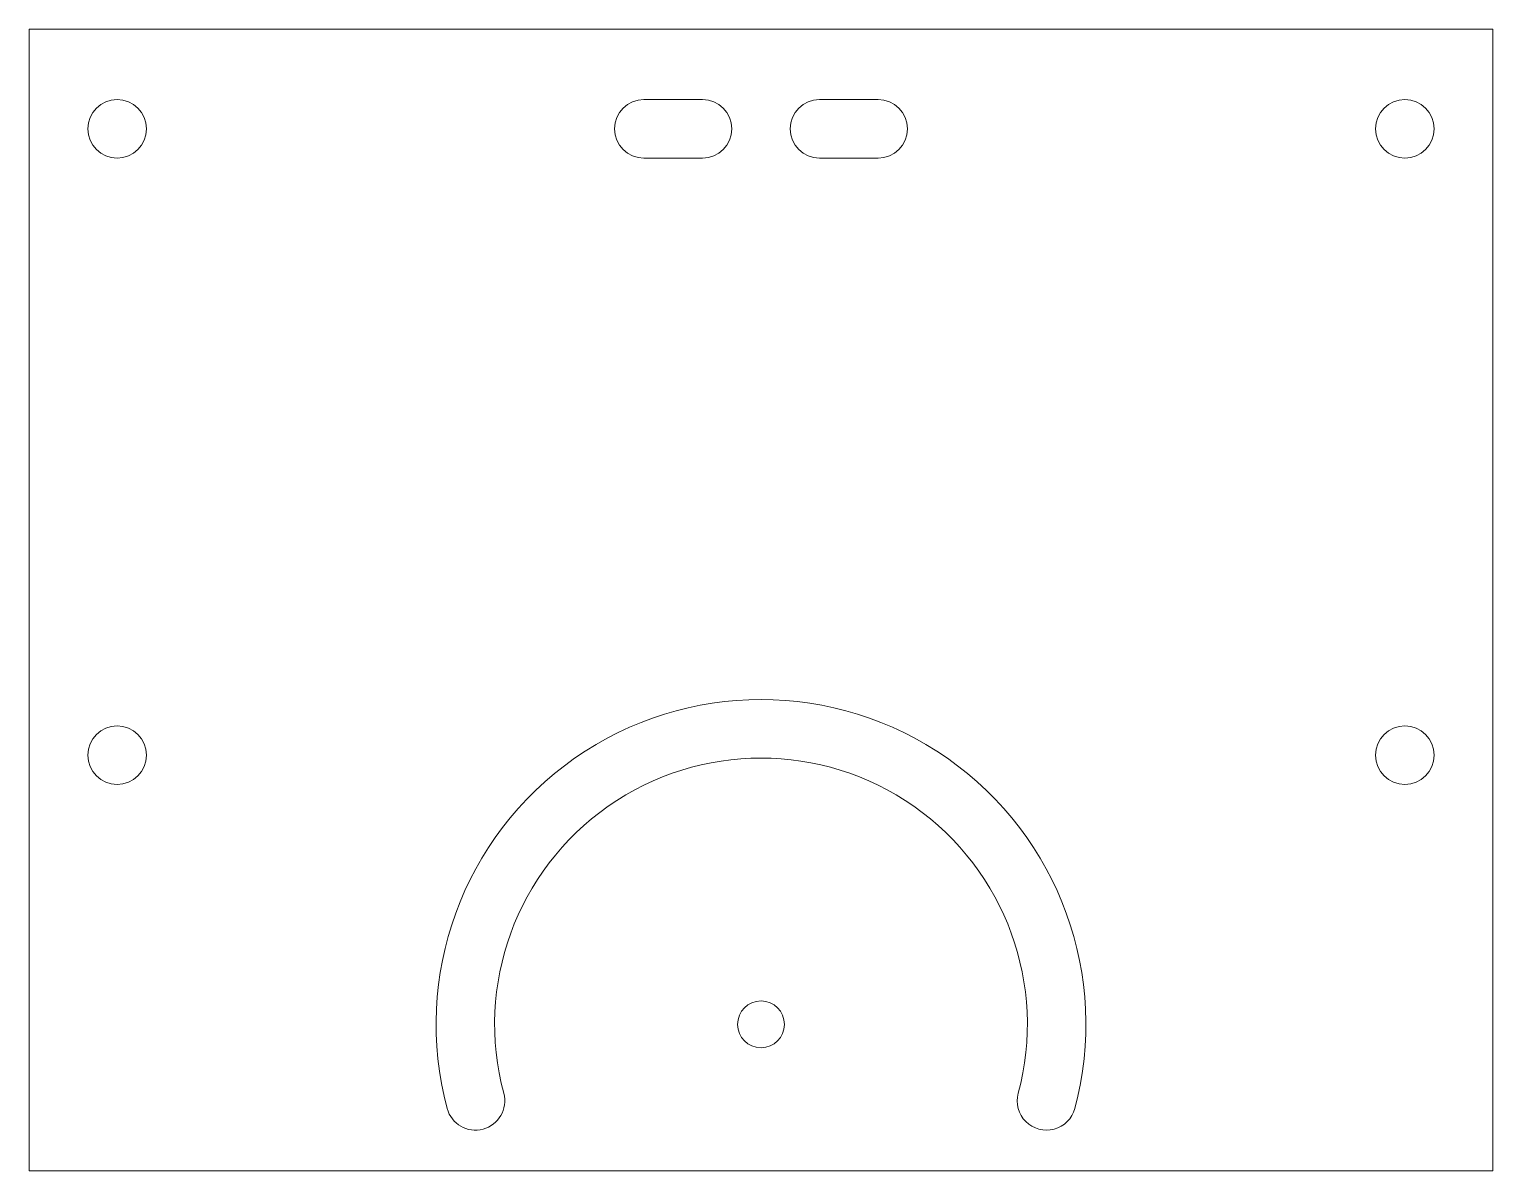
# Model space of a CAD drawing. Header units: millimetres. Extents: x -110 to 140, y -95 to 100.
import ezdxf

# ---------------------------------------------------------------- set-up
doc = ezdxf.new("R2010")
doc.units = ezdxf.units.MM

msp = doc.modelspace()

# ---------------------------------------------------------------- linework, layer by layer
at = {"color": 7, "linetype": 'Continuous', "lineweight": 15}
for p, q in [((-110, -95), (-110, 100)), ((-110, 100), (140, 100)), ((140, 100), (140, -95)), ((5, 88), (-5, 88)), ((35, 88), (25, 88)), ((-5, 78), (5, 78)), ((25, 78), (35, 78)), ((-110, -95), (140, -95))]:
    msp.add_line(p, q, dxfattribs=at)
for centre, radius in [((-95, 83), 5), ((125, 83), 5), ((-95, -24), 5), ((125, -24), 5), ((15, -70), 4)]:
    msp.add_circle(centre, radius, dxfattribs=at)
for centre, radius, start, end in [((-5, 83), 5, 90, 270), ((5, 83), 5, 270, 90), ((25, 83), 5, 90, 270), ((35, 83), 5, 270, 90), ((15, -70), 55.5, 345, 195), ((15, -70), 45.5, 345, 195), ((-33.78, -83.07), 5, 195, 15), ((63.78, -83.07), 5, 165, 345)]:
    msp.add_arc(centre, radius, start, end, dxfattribs=at)

doc.saveas('drawing.dxf')
